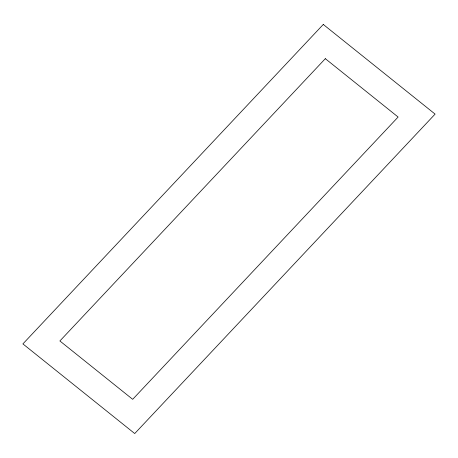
<?xml version="1.0" encoding="UTF-8"?>
<svg xmlns="http://www.w3.org/2000/svg" width="458" height="458" viewBox="0 0 458 458"><rect width="100%" height="100%" fill="white"/><g stroke="black" fill="none" stroke-linecap="round" stroke-linejoin="round"><path stroke-width="0.69" d="M323.274 24.451L22.9 343.901L134.726 433.549L435.1 114.099L323.274 24.451M325.317 58.676L59.883 340.964L132.683 399.324L398.116 117.036L325.317 58.676"/></g></svg>
